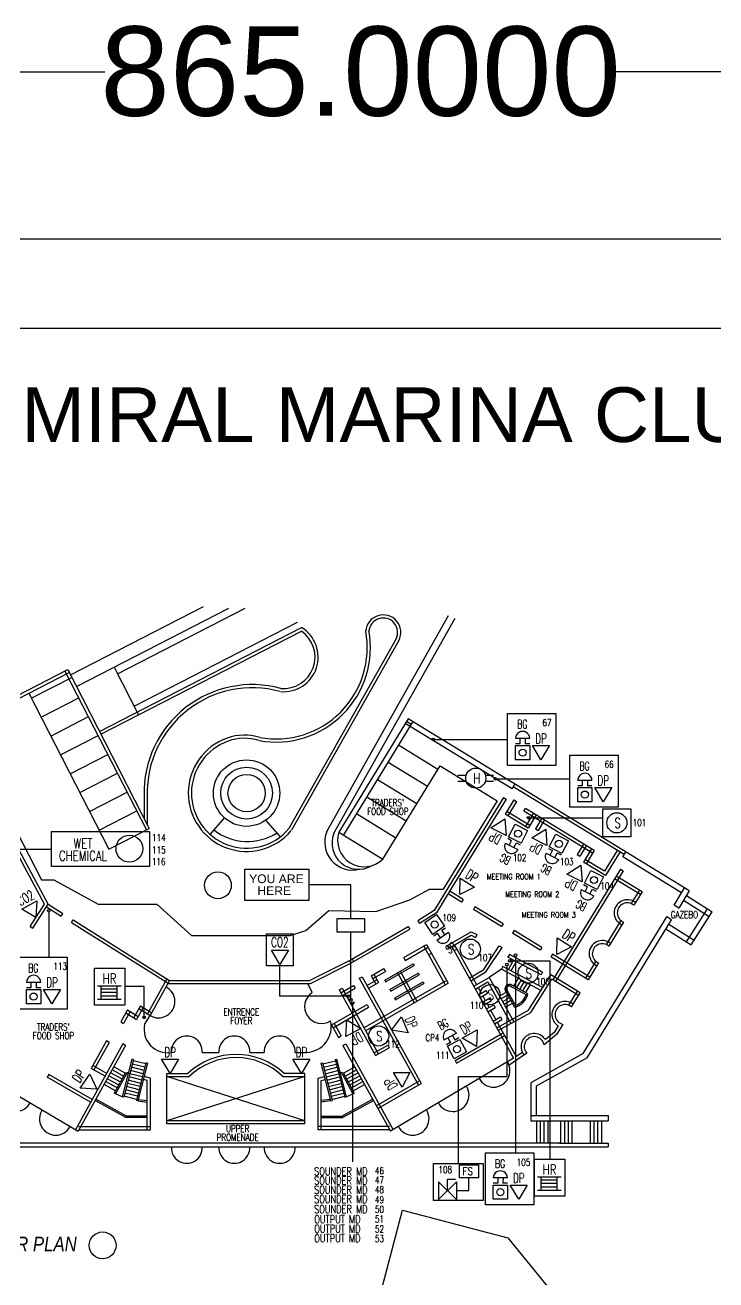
# Model space of a CAD drawing. Extents: x -2888 to 8486, y -2377 to 1555.
# Drawn here: x 6980.2 to 7134.9, y -17.3 to 263.6 of the extents above; entities that cross this region are included whole.
import ezdxf
from ezdxf.enums import TextEntityAlignment as Align

# ---------------------------------------------------------------- set-up
doc = ezdxf.new("R2010")
doc.units = 0
doc.layers.get('0').update_dxf_attribs({"linetype": 'CONTINUOUS'})
doc.layers.get('DEFPOINTS').update_dxf_attribs({"linetype": 'CONTINUOUS'})
for name, color, linetype in [('BUILD', 8, 'CONTINUOUS'), ('FAPOINT', 1, 'CONTINUOUS'), ('FF_GRID_LINE', 8, 'CONTINUOUS'), ('MIMIC_SIZE', 7, 'CONTINUOUS'), ('NAMA_TEMPAT', 6, 'CONTINUOUS'), ('TEXT', 8, 'CONTINUOUS'), ('TXT4', 8, 'CONTINUOUS'), ('Z-VIEWPORT', 7, 'CONTINUOUS')]:
    doc.layers.add(name, color=color, linetype=linetype)
doc.styles.add('ARIAL', font='arial.ttf')
doc.styles.add('ARIAL_NARROW_ITALIC', font='ARIALNI.TTF')
doc.styles.add('BADAI', font='romans.shx', dxfattribs={"width": 0.65})
doc.styles.add('PLOT02__REVB$0$NARROW', font='SIMPLEX', dxfattribs={"width": 0.75})
doc.styles.add('ROMANS', font='ROMANS.SHX', dxfattribs={"width": 0.8})
doc.styles.get("Standard").update_dxf_attribs({"font": 'arial.ttf'})
doc.dimstyles.get("Standard").update_dxf_attribs({"dimtxt": 0.18, "dimasz": 0.18, "dimexe": 0.18, "dimexo": 0.0625, "dimgap": 0.09, "dimtad": 0, "dimtih": 1, "dimtoh": 1, "dimzin": 0, "dimcen": 0.09, "dimazin": 3, "dimtfac": 1, "dimtofl": 0, "dimtmove": 0, "dimatfit": 3})

# ---------------------------------------------------------------- blocks, each defined once
blk = doc.blocks.new('D-433-1_MIMIC_SIZE_900_X_1')
at = {"layer": 'MIMIC_SIZE'}
for points in [[(3.62, 53.07), (868.62, 53.07), (868.62, 478.07), (3.62, 478.07)], [(23.62, 73.07), (848.62, 73.07), (848.62, 458.07), (23.62, 458.07)]]:
    blk.add_lwpolyline(points, close=True, dxfattribs=at)
blk = doc.blocks.new('*D64')
at = {"layer": 'DEFPOINTS', "color": 0}
for p in [(7487.73, 253.12), (6622.73, 215.68), (7487.73, 215.68)]:
    blk.add_point(p, dxfattribs=at)
at = {"layer": 'MIMIC_SIZE', "color": 0}
for p, q in [((6622.73, 215.75), (6622.73, 253.3)), ((6622.91, 253.12), (6998.11, 253.12)), ((7487.55, 253.12), (7112.36, 253.12)), ((7487.73, 215.75), (7487.73, 253.3))]:
    blk.add_line(p, q, dxfattribs=at)
for points in [[(6622.91, 253.15), (6622.91, 253.09), (6622.73, 253.12)], [(7487.55, 253.09), (7487.55, 253.15), (7487.73, 253.12)]]:
    blk.add_solid(points, dxfattribs=at)
blk.add_text('865.0000', height=20, dxfattribs=at).set_placement((6997.07, 243.29))

msp = doc.modelspace()

# ---------------------------------------------------------------- linework, layer by layer
at = {"color": 1}
for p, q in [((7093.184, 103.92), (7090.003, 103.923)), ((7090.997, 103.922), (7090.996, 102.729)), ((7092.19, 103.921), (7092.189, 102.728)), ((7089.998, 99.151), (7090.001, 102.332)), ((7090.996, 102.729), (7090.001, 102.73)), ((7090.001, 102.332), (7093.182, 102.329)), ((7093.183, 102.727), (7092.189, 102.728)), ((7093.182, 102.329), (7093.179, 99.147)), ((7093.795, 102.327), (7097.613, 102.337)), ((7095.7, 99.151), (7093.795, 102.327)), ((7097.613, 102.337), (7095.7, 99.151)), ((7103.931, 89.779), (7103.935, 92.96)), ((7104.929, 93.357), (7103.935, 93.358)), ((7103.935, 92.96), (7107.116, 92.957)), ((7107.118, 94.548), (7103.936, 94.551)), ((7104.93, 94.55), (7104.929, 93.357)), ((7106.124, 94.549), (7106.122, 93.355)), ((7107.116, 93.354), (7106.122, 93.355)), ((7107.116, 92.957), (7107.113, 89.775)), ((7107.729, 92.955), (7111.546, 92.965)), ((7109.634, 89.779), (7107.729, 92.955)), ((7111.546, 92.965), (7109.634, 89.779)), ((7084.494, 83.949), (7087.652, 85.908)), ((7087.652, 85.908), (7087.894, 82.212)), ((7088.437, 81.931), (7089.896, 84.758)), ((7087.894, 82.212), (7084.494, 83.949)), ((7088.255, 81.577), (7089.139, 81.122)), ((7091.265, 80.472), (7088.437, 81.931)), ((7092.723, 83.3), (7091.265, 80.472)), ((7093.631, 81.678), (7096.789, 83.637)), ((7097.03, 79.941), (7093.631, 81.678)), ((7096.789, 83.637), (7097.03, 79.941)), ((7097.574, 79.659), (7099.032, 82.487)), ((7087.708, 80.517), (7090.536, 79.059)), ((7088.592, 80.061), (7089.139, 81.122)), ((7089.652, 79.514), (7090.199, 80.575)), ((7090.199, 80.575), (7091.083, 80.119)), ((7097.392, 79.306), (7098.275, 78.85)), ((7100.402, 78.201), (7097.574, 79.659)), ((7097.729, 77.79), (7098.275, 78.85)), ((7101.86, 81.029), (7100.402, 78.201)), ((7096.845, 78.245), (7099.673, 76.787)), ((7098.789, 77.243), (7099.336, 78.303)), ((7099.336, 78.303), (7100.22, 77.847)), ((7101.501, 73.579), (7104.659, 75.538)), ((7104.901, 71.842), (7101.501, 73.579)), ((7104.659, 75.538), (7104.901, 71.842)), ((7105.445, 71.56), (7106.903, 74.388)), ((7077.526, 68.991), (7077.598, 72.694)), ((7080.838, 70.675), (7077.526, 68.991)), ((7077.598, 72.694), (7080.838, 70.675)), ((7105.262, 71.207), (7106.146, 70.751)), ((7108.272, 70.102), (7105.445, 71.56)), ((7105.599, 69.691), (7106.146, 70.751)), ((7109.73, 72.93), (7108.272, 70.102)), ((6979.484, 65.755), (6982.851, 67.553)), ((6982.851, 67.553), (6982.655, 63.842)), ((7104.715, 70.147), (7107.543, 68.688)), ((7106.659, 69.144), (7107.206, 70.204)), ((7107.206, 70.204), (7108.09, 69.749)), ((6982.655, 63.842), (6979.484, 65.755)), ((7071.499, 60.087), (7069.705, 62.714)), ((7074.126, 61.881), (7071.499, 60.087)), ((7072.332, 64.508), (7074.126, 61.881)), ((7071.723, 59.758), (7072.544, 60.319)), ((7072.396, 58.773), (7075.023, 60.567)), ((7073.217, 59.334), (7072.544, 60.319)), ((7073.529, 60.992), (7074.351, 61.553)), ((7074.202, 60.006), (7073.529, 60.992)), ((7099.227, 55.579), (7099.299, 59.282)), ((7099.299, 59.282), (7102.54, 57.263)), ((7035.375, 56.542), (7039.193, 56.552)), ((7037.28, 53.365), (7035.375, 56.542)), ((7039.193, 56.552), (7037.28, 53.365)), ((7102.54, 57.263), (7099.227, 55.579)), ((6980.534, 44.571), (6980.537, 47.752)), ((6981.532, 48.149), (6980.537, 48.15)), ((6980.537, 47.752), (6983.719, 47.749)), ((6983.72, 49.34), (6980.539, 49.343)), ((6981.533, 49.342), (6981.532, 48.149)), ((6982.726, 49.341), (6982.725, 48.148)), ((6983.719, 48.147), (6982.725, 48.148)), ((6983.719, 47.749), (6983.715, 44.567)), ((6984.331, 47.747), (6988.149, 47.757)), ((6986.236, 44.571), (6984.331, 47.747)), ((6988.149, 47.757), (6986.236, 44.571)), ((7052.027, 37.247), (7052.234, 40.958)), ((7052.234, 40.958), (7055.4, 39.036)), ((7062.271, 38.644), (7064.491, 41.609)), ((7064.491, 41.609), (7065.944, 38.078)), ((7055.4, 39.036), (7052.027, 37.247)), ((7065.944, 38.078), (7062.271, 38.644)), ((7076.782, 37.947), (7073.991, 36.42)), ((7074.754, 35.024), (7077.546, 36.551)), ((7074.863, 36.897), (7075.436, 35.85)), ((7075.91, 37.47), (7076.483, 36.423)), ((7077.355, 36.9), (7076.483, 36.423)), ((7077.546, 36.551), (7079.072, 33.76)), ((7078.084, 36.844), (7081.426, 38.689)), ((7081.281, 34.975), (7078.084, 36.844)), ((7081.426, 38.689), (7081.281, 34.975)), ((7075.436, 35.85), (7074.563, 35.373)), ((7076.281, 32.233), (7074.754, 35.024)), ((7010.764, 32.147), (7014.581, 32.157)), ((7012.669, 28.97), (7010.764, 32.147)), ((7014.581, 32.157), (7012.669, 28.97)), ((7040.163, 32.147), (7043.98, 32.157)), ((7042.068, 28.97), (7040.163, 32.147)), ((7043.98, 32.157), (7042.068, 28.97)), ((6992.562, 25.675), (6994.742, 28.81)), ((6994.742, 28.81), (6996.257, 25.416)), ((7062.662, 29.135), (7066.379, 29.144)), ((7064.643, 25.871), (7062.662, 29.135)), ((7066.379, 29.144), (7064.643, 25.871)), ((6996.257, 25.416), (6992.562, 25.675)), ((7072.792, 0.778), (7076.779, 4.698)), ((7076.779, 0.778), (7072.792, 4.678)), ((7072.792, 4.678), (7072.792, 0.778)), ((7074.781, 5.295), (7076.579, 5.295)), ((7074.781, 2.733), (7074.781, 5.295)), ((7076.779, 4.698), (7076.779, 0.778)), ((7079.569, 2.741), (7079.569, 5.558)), ((7085.016, 0.794), (7085.02, 3.975)), ((7086.014, 4.372), (7085.02, 4.373)), ((7085.02, 3.975), (7088.201, 3.972)), ((7088.203, 5.562), (7085.021, 5.566)), ((7086.015, 5.565), (7086.014, 4.372)), ((7087.208, 5.563), (7087.207, 4.37)), ((7088.201, 4.369), (7087.207, 4.37)), ((7088.201, 3.972), (7088.198, 0.79)), ((7088.814, 3.97), (7092.631, 3.98)), ((7090.719, 0.794), (7088.814, 3.97)), ((7092.631, 3.98), (7090.719, 0.794)), ((7076.779, 2.741), (7079.569, 2.741))]:
    msp.add_line(p, q, dxfattribs=at)
for points in [[(7088.243, 109.552), (7099.07, 109.552), (7099.07, 97.911), (7088.243, 97.911)], [(7102.176, 100.18), (7113.003, 100.18), (7113.003, 88.539), (7102.176, 88.539)], [(7109.557, 88.143), (7115.821, 88.143), (7115.821, 81.941), (7109.557, 81.941)], [(6978.779, 54.972), (6989.606, 54.972), (6989.606, 43.331), (6978.779, 43.331)], [(6995.729, 52.539), (7002.587, 52.539), (7002.587, 44.255), (6995.729, 44.255)], [(7071.633, 8.79), (7082.748, 8.79), (7082.748, 0.506), (7071.633, 0.506)], [(7077.441, 5.558), (7077.441, 8.504), (7081.696, 8.504), (7081.696, 5.558)], [(7083.261, 11.195), (7094.088, 11.195), (7094.088, -0.446), (7083.261, -0.446)], [(7094.227, 9.788), (7101.085, 9.788), (7101.085, 1.504), (7094.227, 1.504)]]:
    msp.add_lwpolyline(points, close=True, dxfattribs=at)
at = {"color": 1, "linetype": 'BYBLOCK'}
msp.add_lwpolyline([(7043.75, 67.638), (7029.443, 67.638), (7029.443, 74.65), (7043.75, 74.65)], close=True, dxfattribs=at)
for centre, radius in [((7071.575, 103.731), 0.299), ((7081.112, 95.055), 2.25), ((7085.508, 94.862), 0.299), ((7112.7, 85.043), 2.25), ((7092.889, 86.198), 0.299), ((7003.579, 79.26), 3), ((6985.511, 65.382), 0.299), ((7079.894, 56.77), 2.25), ((7088.1, 53.356), 0.299), ((7088.745, 54.172), 0.299), ((7089.993, 55.444), 0.299), ((7092.83, 51.389), 2.25), ((7084.307, 46.579), 2.25), ((7052.607, 46.281), 0.299), ((7053.161, 45.436), 0.299), ((7053.564, 44.717), 0.299), ((7006.868, 41.505), 0.299), ((7059.366, 37.341), 2.25), ((6997.581, -9.524), 3)]:
    msp.add_circle(centre, radius, dxfattribs=at)
at = {"color": 1}
for centre in [(7091.59, 100.74), (7105.524, 91.368), (7090.58, 82.615), (7099.717, 80.344), (7107.587, 72.245), (7071.915, 62.298), (6982.126, 46.16), (7076.913, 34.392), (7086.609, 2.383)]:
    msp.add_circle(centre, 0.795, dxfattribs=at)
for centre, start, end in [((7091.593, 103.921), 359.93967, 179.93967), ((7105.527, 94.549), 359.93967, 179.93967), ((7089.122, 79.788), 152.72076, 332.72076), ((7098.259, 77.516), 152.72076, 332.72076), ((7106.129, 69.417), 152.72076, 332.72076), ((7073.709, 59.67), 214.32335, 34.32335), ((6982.13, 49.341), 359.93967, 179.93967), ((7075.387, 37.183), 28.67954, 208.67954), ((7086.612, 5.564), 359.93967, 179.93967)]:
    msp.add_arc(centre, 1.591, start, end, dxfattribs=at)
at = {"layer": 'FAPOINT', "color": 1, "linetype": 'BYBLOCK'}
for p, q in [((6996.444, 48.532), (7001.702, 48.532)), ((6997.227, 45.561), (6997.227, 48.532)), ((6997.227, 47.922), (7000.852, 47.922)), ((7000.852, 45.561), (7000.852, 48.532)), ((6996.444, 45.561), (7001.702, 45.561)), ((6997.227, 47.156), (7000.852, 47.156)), ((6997.227, 46.328), (7000.852, 46.328)), ((7094.943, 5.781), (7100.201, 5.781)), ((7095.725, 2.811), (7095.725, 5.781)), ((7099.35, 2.811), (7099.35, 5.781)), ((7094.943, 2.811), (7100.201, 2.811)), ((7095.725, 5.172), (7099.35, 5.172)), ((7095.725, 4.406), (7099.35, 4.406)), ((7095.725, 3.577), (7099.35, 3.577))]:
    msp.add_line(p, q, dxfattribs=at)
at = {"layer": 'FF_GRID_LINE', "color": 1}
for p, q in [((7093.179, 99.147), (7089.998, 99.151)), ((7107.113, 89.775), (7103.931, 89.779)), ((7089.896, 84.758), (7092.723, 83.3)), ((7099.032, 82.487), (7101.86, 81.029)), ((7106.903, 74.388), (7109.73, 72.93)), ((7069.705, 62.714), (7072.332, 64.508)), ((6983.715, 44.567), (6980.534, 44.571)), ((7079.072, 33.76), (7076.281, 32.233)), ((7088.198, 0.79), (7085.016, 0.794))]:
    msp.add_line(p, q, dxfattribs=at)
at = {"layer": 'MIMIC_SIZE', "color": 0}
for p, q in [((6990.373, 118.178), (7020.135, 133.454)), ((6991.712, 115.571), (7025.85, 133.094)), ((7000.891, 118.418), (7029.483, 133.094)), ((7004.607, 111.178), (7041.188, 129.954)), ((7047.754, 83.127), (7074.977, 131.426)), ((7049.279, 82.57), (7076.502, 130.869)), ((6996.872, 105.518), (7042.11, 128.737)), ((6997.195, 104.888), (7042.07, 127.921)), ((7063.263, 126.191), (7039.262, 83.758)), ((7063.879, 125.843), (7039.878, 83.41)), ((6971.658, 110.026), (6989.783, 119.329)), ((6971.981, 109.396), (6990.106, 118.699)), ((6989.153, 119.006), (7007.391, 83.473)), ((6989.783, 119.329), (7008.021, 83.796)), ((7000.134, 119.894), (7005.617, 109.211)), ((6981.621, 112.923), (6990.683, 117.575)), ((6981.043, 114.047), (6998.958, 79.144)), ((6983.788, 108.701), (6992.221, 113.029)), ((6985.955, 104.478), (6994.388, 108.807)), ((7065.96, 108.34), (7050.444, 82.985)), ((7067.016, 107.693), (7051.5, 82.338)), ((7089.237, 92.643), (7065.313, 107.283)), ((7066.647, 107.089), (7065.59, 107.736)), ((7127.845, 70.469), (7065.96, 108.34)), ((6966.316, 106.488), (6983.873, 72.284)), ((6988.122, 100.256), (6996.555, 104.584)), ((7063.821, 102.471), (7072.642, 97.072)), ((6990.289, 96.034), (6998.722, 100.362)), ((7061.473, 98.634), (7070.294, 93.236)), ((6985.366, 66.836), (6969.177, 96.928)), ((6992.457, 91.811), (7000.89, 96.14)), ((7060.322, 76.94), (7073.108, 97.834)), ((7073.108, 97.834), (7085.902, 90.005)), ((7059.102, 94.76), (7067.923, 89.361)), ((7089.237, 92.643), (7089.884, 93.699)), ((7114.306, 77.924), (7089.514, 93.095)), ((6984.548, 66.863), (6971.477, 91.16)), ((6994.624, 87.589), (7003.057, 91.917)), ((7006.863, 91.181), (7006.863, 86.052)), ((7007.57, 91.198), (7007.57, 84.673)), ((7056.72, 90.868), (7065.542, 85.47)), ((7085.902, 90.005), (7073.785, 70.206)), ((7087.305, 90.711), (7075.186, 70.909)), ((7087.908, 90.342), (7075.79, 70.539)), ((7087.305, 90.711), (7087.908, 90.342)), ((7089.607, 90.171), (7087.66, 86.989)), ((7089.607, 90.171), (7090.211, 89.802)), ((6996.791, 83.367), (7005.224, 87.695)), ((7054.422, 87.113), (7063.244, 81.715)), ((7093.183, 84.439), (7088.029, 87.593)), ((7090.211, 89.802), (7088.264, 86.619)), ((7091.908, 87.674), (7092.277, 88.278)), ((7107.257, 78.281), (7091.908, 87.674)), ((7094.042, 87.198), (7092.21, 84.205)), ((7107.627, 78.885), (7092.277, 88.278)), ((7021.621, 82.462), (7024.876, 86.134)), ((7037.378, 81.946), (7034.123, 85.618)), ((7092.813, 83.835), (7087.66, 86.989)), ((7094.645, 86.829), (7092.813, 83.835)), ((7095.9, 86.061), (7094.458, 83.704)), ((7096.504, 85.691), (7095.062, 83.334)), ((6998.958, 79.144), (7008.021, 83.796)), ((7050.444, 82.985), (7060.322, 76.94)), ((7094.458, 83.704), (7095.062, 83.334)), ((7105.282, 80.32), (7103.839, 77.963)), ((7105.885, 79.95), (7104.443, 77.593)), ((7107.023, 79.254), (7105.191, 76.261)), ((7107.627, 78.885), (7105.795, 75.891)), ((7112.767, 78.866), (7109.912, 74.201)), ((7103.839, 77.963), (7104.443, 77.593)), ((7110.146, 73.228), (7105.191, 76.261)), ((7109.912, 74.201), (7105.561, 76.864)), ((7113.37, 78.497), (7110.146, 73.228)), ((7114.029, 77.471), (7114.676, 78.528)), ((7127.198, 69.412), (7114.029, 77.471)), ((7113.503, 74.679), (7098.346, 49.912)), ((7114.107, 74.31), (7098.95, 49.542)), ((7118.337, 69.61), (7112.563, 73.143)), ((7113.503, 74.679), (7114.107, 74.31)), ((6983.873, 72.284), (6986.677, 72.284)), ((6986.677, 72.284), (6996.567, 66.823)), ((7075.186, 70.909), (7071.826, 65.417)), ((7075.79, 70.539), (7072.343, 64.906)), ((7117.967, 69.006), (7112.194, 72.54)), ((7125.49, 66.62), (7127.845, 70.469)), ((7128.901, 69.822), (7127.845, 70.469)), ((7058.772, 65.215), (7066.37, 67.815)), ((7066.37, 67.815), (7070.728, 70.206)), ((7070.728, 70.206), (7073.785, 70.206)), ((7077.949, 67.277), (7074.926, 69.127)), ((7078.318, 67.881), (7075.295, 69.731)), ((7078.318, 67.881), (7077.949, 67.277)), ((7117.733, 69.98), (7115.889, 66.966)), ((7118.337, 69.61), (7116.493, 66.598)), ((7128.901, 69.822), (7126.546, 65.974)), ((7127.617, 67.723), (7133.359, 64.075)), ((7128.263, 68.779), (7134.023, 65.121)), ((6981.386, 61.815), (6984.548, 66.863)), ((6981.986, 61.439), (6985.366, 66.836)), ((6984.99, 66.236), (6988.291, 64.169)), ((6985.366, 66.836), (6988.667, 64.769)), ((6988.291, 64.169), (6988.667, 64.769)), ((6996.567, 66.823), (7009.711, 66.823)), ((7009.711, 66.823), (7017.454, 59.8)), ((7043.091, 60.971), (7048.231, 65.457)), ((7048.231, 65.457), (7058.772, 65.215)), ((7071.826, 65.417), (7068.126, 63.088)), ((7072.343, 64.906), (7068.503, 62.489)), ((7080.938, 66.278), (7080.569, 65.674)), ((7086.87, 61.818), (7080.569, 65.674)), ((7087.24, 62.422), (7080.938, 66.278)), ((7126.546, 65.974), (7125.49, 66.62)), ((7128.277, 58.385), (7132.977, 65.785)), ((7129.323, 57.721), (7134.023, 65.121)), ((6981.386, 61.815), (6981.986, 61.439)), ((6990.606, 62.719), (6990.981, 63.319)), ((6990.606, 62.719), (7012.376, 49.083)), ((6990.981, 63.319), (7012.579, 49.791)), ((7052.821, 54.259), (7065.962, 61.825)), ((7065.962, 61.825), (7066.339, 61.226)), ((7068.126, 63.088), (7068.503, 62.489)), ((7087.24, 62.422), (7086.87, 61.818)), ((7105.151, 33.384), (7123.897, 64.017)), ((7106.037, 32.459), (7124.953, 63.37)), ((7113.577, 63.189), (7110.297, 57.829)), ((7114.18, 62.818), (7110.902, 57.461)), ((7124.953, 63.37), (7123.897, 64.017)), ((7124.351, 62.347), (7129.987, 58.767)), ((7017.454, 59.8), (7039.577, 59.8)), ((7039.577, 59.8), (7043.091, 60.971)), ((7053.164, 53.64), (7066.339, 61.226)), ((7074.488, 57.452), (7080.097, 60.681)), ((7074.841, 56.838), (7080.118, 59.877)), ((7080.097, 60.681), (7081.386, 60.028)), ((7080.118, 59.877), (7081.066, 59.397)), ((7081.386, 60.028), (7081.066, 59.397)), ((7089.678, 60.929), (7089.309, 60.325)), ((7095.518, 56.525), (7089.309, 60.325)), ((7095.888, 57.129), (7089.678, 60.929)), ((7123.687, 61.301), (7129.323, 57.721)), ((7065, 54.886), (7070.106, 57.826)), ((7065.343, 54.267), (7070.459, 57.212)), ((7069.492, 57.472), (7074.292, 48.799)), ((7070.106, 57.826), (7074.906, 49.152)), ((7074.727, 57.603), (7075.02, 56.959)), ((7075.754, 57.364), (7089.586, 32.368)), ((7076.373, 57.706), (7081.287, 48.827)), ((7082.897, 52.192), (7086.382, 57.499)), ((7083.396, 51.662), (7087.018, 57.178)), ((7086.382, 57.499), (7087.018, 57.178)), ((7095.888, 57.129), (7095.518, 56.525)), ((7043.917, 49.791), (7052.821, 54.259)), ((7044.085, 49.083), (7053.138, 53.627)), ((7052.821, 54.259), (7053.164, 53.64)), ((7053.434, 54.612), (7053.777, 53.993)), ((7060.724, 49.817), (7067.093, 53.484)), ((7065, 54.886), (7065.343, 54.267)), ((7067.093, 53.484), (7067.299, 53.112)), ((7070.587, 55.495), (7071.119, 55.802)), ((7088.64, 55.589), (7088.306, 54.966)), ((7095.725, 50.992), (7088.306, 54.966)), ((7088.436, 52.231), (7089.545, 54.302)), ((7096.059, 51.616), (7088.64, 55.589)), ((7089.06, 51.897), (7090.169, 53.967)), ((7098.272, 55.67), (7097.903, 55.066)), ((7106.294, 49.931), (7097.903, 55.066)), ((7106.663, 50.535), (7098.272, 55.67)), ((7107.986, 54.052), (7105.69, 50.301)), ((7108.589, 53.681), (7106.294, 49.931)), ((7055.041, 50.247), (7055.654, 50.601)), ((7055.654, 50.601), (7068.887, 26.687)), ((7057.71, 50.789), (7060.522, 52.408)), ((7057.71, 50.789), (7058.724, 48.957)), ((7058.053, 50.17), (7060.876, 51.795)), ((7058.324, 51.142), (7059.338, 49.31)), ((7060.522, 52.408), (7060.876, 51.795)), ((7060.93, 49.445), (7067.299, 53.112)), ((7061.86, 47.764), (7068.229, 51.432)), ((7062.065, 47.393), (7068.435, 51.06)), ((7063.588, 51.466), (7067.294, 44.769)), ((7064.202, 51.819), (7067.907, 45.122)), ((7068.229, 51.432), (7068.435, 51.06)), ((7079.64, 50.316), (7082.897, 52.192)), ((7079.993, 49.703), (7083.396, 51.662)), ((7086.862, 52.271), (7084.092, 50.442)), ((7087.197, 52.895), (7086.862, 52.271)), ((7095.683, 47.547), (7086.862, 52.271)), ((7096.017, 48.171), (7087.197, 52.895)), ((7092.908, 43.15), (7097.879, 51.027)), ((7096.059, 51.616), (7095.725, 50.992)), ((7104.489, 46.982), (7097.879, 51.027)), ((7011.979, 50.167), (7007.619, 42.289)), ((7012.579, 49.791), (7008.22, 41.913)), ((7012.376, 49.083), (7044.085, 49.083)), ((7012.579, 49.791), (7043.917, 49.791)), ((7044.455, 47.045), (7043.483, 49.083)), ((7050.558, 47.667), (7051.172, 48.02)), ((7050.912, 47.027), (7053.724, 48.646)), ((7051.172, 48.02), (7059.316, 33.302)), ((7051.255, 46.408), (7054.077, 48.033)), ((7053.724, 48.646), (7054.077, 48.033)), ((7055.041, 50.247), (7068.274, 26.334)), ((7056.088, 39.134), (7074.406, 49.681)), ((7056.431, 38.515), (7074.906, 49.152)), ((7056.743, 48.633), (7058.995, 49.929)), ((7057.086, 48.013), (7059.338, 49.31)), ((7060.724, 49.817), (7060.93, 49.445)), ((7061.86, 47.764), (7062.065, 47.393)), ((7062.945, 45.802), (7069.315, 49.469)), ((7063.151, 45.431), (7069.52, 49.098)), ((7069.315, 49.469), (7069.52, 49.098)), ((7080.663, 48.468), (7084.092, 50.442)), ((7081.016, 47.855), (7083.821, 49.47)), ((7081.63, 48.208), (7082.339, 46.925)), ((7083.821, 49.47), (7088.982, 40.143)), ((7084.092, 50.442), (7089.6, 40.489)), ((7087.714, 48.278), (7090.151, 43.873)), ((7092.683, 46.422), (7088.243, 48.8)), ((7092.776, 46.774), (7088.934, 48.831)), ((7090.606, 50.266), (7089.576, 48.488)), ((7091.273, 49.909), (7090.242, 48.131)), ((7091.939, 49.552), (7090.908, 47.774)), ((7092.605, 49.195), (7091.574, 47.417)), ((7093.272, 48.838), (7092.241, 47.06)), ((7093.411, 42.62), (7098.105, 50.059)), ((7104.12, 46.379), (7098.105, 50.059)), ((7050.558, 47.667), (7058.702, 32.949)), ((7062.945, 45.802), (7063.151, 45.431)), ((7081.726, 46.572), (7083.37, 47.518)), ((7082.069, 45.952), (7083.712, 46.899)), ((7082.635, 44.929), (7084.279, 45.876)), ((7082.682, 46.306), (7083.248, 45.283)), ((7082.978, 44.31), (7084.621, 45.256)), ((7083.37, 47.518), (7083.712, 46.899)), ((7084.279, 45.876), (7084.621, 45.256)), ((7087.97, 47.126), (7086.424, 46.271)), ((7088.297, 46.493), (7086.751, 45.637)), ((7088.642, 45.869), (7087.096, 45.013)), ((7088.987, 45.245), (7087.441, 44.39)), ((7087.656, 47.651), (7089.8, 43.778)), ((7101.96, 44.204), (7103.886, 47.352)), ((7102.564, 43.836), (7104.489, 46.982)), ((7003.136, 43.172), (7001.659, 40.502)), ((7003.737, 42.796), (7002.259, 40.126)), ((7002.793, 42.552), (7005.167, 41.065)), ((7003.136, 43.172), (7005.51, 41.685)), ((7006.044, 44.111), (7004.566, 41.441)), ((7006.644, 43.735), (7005.167, 41.065)), ((7005.701, 43.491), (7008.22, 41.913)), ((7006.044, 44.111), (7008.563, 42.533)), ((7048.823, 39.81), (7056.788, 44.396)), ((7049.165, 39.191), (7057.131, 43.777)), ((7056.788, 44.396), (7057.131, 43.777)), ((7083.487, 43.389), (7085.131, 44.335)), ((7083.591, 44.663), (7084.101, 43.742)), ((7083.83, 42.769), (7085.474, 43.716)), ((7084.444, 43.123), (7085.593, 41.046)), ((7085.131, 44.335), (7085.474, 43.716)), ((7085.815, 39.182), (7092.908, 43.15)), ((7086.16, 38.565), (7093.411, 42.62)), ((7089.332, 44.622), (7087.786, 43.766)), ((7001.659, 40.502), (7002.259, 40.126)), ((7006.959, 39.928), (7008.207, 41.921)), ((7048.823, 39.81), (7050.378, 36.999)), ((7049.436, 40.163), (7050.992, 37.352)), ((7084.979, 40.693), (7086.623, 41.639)), ((7085.322, 40.073), (7086.966, 41.02)), ((7085.935, 40.426), (7090.176, 32.763)), ((7086.623, 41.639), (7086.966, 41.02)), ((7099.568, 39.612), (7098.647, 38.138)), ((7100.608, 39.942), (7099.186, 37.665)), ((7050.378, 36.999), (7050.992, 37.352)), ((7076.465, 31.867), (7087.083, 37.98)), ((7076.808, 31.248), (7087.582, 37.451)), ((7099.186, 37.665), (7096.402, 35.379)), ((7098.647, 38.138), (7096.692, 36.533)), ((7002.102, 35.553), (6991.482, 16.36)), ((7002.715, 35.199), (6992.09, 15.999)), ((6998.432, 36.242), (6995.021, 30.079)), ((6999.045, 35.889), (6995.643, 29.74)), ((6999.045, 35.889), (6998.432, 36.242)), ((7002.715, 35.199), (7002.102, 35.553)), ((7051.374, 35.199), (7051.988, 35.553)), ((7051.374, 35.199), (7061.999, 15.999)), ((7051.988, 35.553), (7062.608, 16.36)), ((7058.36, 33.568), (7061.392, 35.314)), ((7058.702, 32.949), (7061.735, 34.695)), ((7061.392, 35.314), (7061.735, 34.695)), ((6964.503, 32.368), (6992.09, 15.999)), ((7004.135, 32.139), (7001.981, 23.701)), ((7004.478, 32.051), (7002.324, 23.614)), ((7004.478, 32.051), (7004.135, 32.139)), ((7007.035, 30.352), (7004.227, 31.068)), ((7007.219, 31.076), (7004.412, 31.792)), ((7007.285, 31.334), (7005.132, 22.897)), ((7007.628, 31.247), (7005.475, 22.81)), ((7007.628, 31.247), (7007.285, 31.334)), ((7019.875, 33.661), (7023.619, 33.661)), ((7030.511, 33.661), (7033.766, 33.661)), ((7040.658, 33.661), (7043.251, 33.661)), ((7046.461, 31.247), (7046.804, 31.334)), ((7046.461, 31.247), (7048.614, 22.81)), ((7046.804, 31.334), (7048.957, 22.897)), ((7046.87, 31.076), (7049.678, 31.792)), ((7047.055, 30.352), (7049.862, 31.068)), ((7049.612, 32.051), (7049.955, 32.139)), ((7049.612, 32.051), (7051.765, 23.614)), ((7049.955, 32.139), (7052.108, 23.701)), ((7089.586, 32.368), (7061.999, 15.999)), ((7076.465, 31.867), (7076.808, 31.248)), ((7088.18, 31.534), (7088.568, 30.833)), ((7092.511, 33.477), (7088.568, 30.833)), ((7091.539, 33.677), (7090.176, 32.763)), ((7105.151, 33.384), (7093.403, 26.871)), ((7106.037, 32.459), (7094.642, 26.142)), ((6985.52, 28.723), (6985.166, 28.109)), ((6994.886, 22.513), (6985.177, 28.103)), ((6995.229, 23.132), (6985.52, 28.723)), ((6998.186, 28.351), (6995.021, 30.079)), ((6998.525, 28.972), (6995.361, 30.7)), ((7001.505, 27.059), (6998.961, 28.448)), ((7001.863, 27.715), (6999.32, 29.103)), ((7002.245, 28.357), (6999.702, 29.746)), ((7002.604, 29.013), (7000.06, 30.402)), ((7002.604, 29.013), (7000.166, 24.55)), ((7002.914, 28.843), (7000.477, 24.38)), ((7002.574, 29.029), (7003.39, 29.22)), ((7002.914, 28.843), (7003.73, 29.034)), ((7006.324, 27.456), (7003.516, 28.172)), ((7006.48, 28.18), (7003.672, 28.896)), ((7006.665, 28.904), (7003.857, 29.62)), ((7006.85, 29.628), (7004.042, 30.344)), ((7008.271, 27.932), (7006.87, 28.276)), ((7011.958, 17.67), (7011.958, 28.97)), ((7011.958, 28.97), (7016.687, 28.97)), ((7011.958, 28.262), (7016.969, 28.262)), ((7042.855, 28.262), (7011.958, 18.377)), ((7042.855, 18.377), (7011.958, 28.262)), ((7037.921, 28.262), (7042.855, 28.262)), ((7042.855, 28.97), (7038.204, 28.97)), ((7042.855, 17.67), (7042.855, 28.97)), ((7045.819, 27.932), (7047.219, 28.276)), ((7047.239, 29.628), (7050.047, 30.344)), ((7047.424, 28.904), (7050.232, 29.62)), ((7047.609, 28.18), (7050.417, 28.896)), ((7047.765, 27.456), (7050.573, 28.172)), ((7051.175, 28.843), (7050.359, 29.034)), ((7051.516, 29.029), (7050.7, 29.22)), ((7051.175, 28.843), (7053.612, 24.38)), ((7051.486, 29.013), (7054.029, 30.402)), ((7051.486, 29.013), (7053.923, 24.55)), ((7051.844, 28.357), (7054.387, 29.746)), ((7052.226, 27.715), (7054.77, 29.103)), ((7052.584, 27.059), (7055.128, 28.448)), ((7000.444, 25.084), (6997.901, 26.473)), ((7000.802, 25.74), (6998.259, 27.129)), ((7001.16, 26.396), (6998.617, 27.784)), ((7005.585, 24.56), (7002.777, 25.276)), ((7005.77, 25.284), (7002.962, 26)), ((7005.955, 26.008), (7003.147, 26.724)), ((7006.139, 26.732), (7003.332, 27.448)), ((7007.563, 27.377), (7006.695, 27.59)), ((7007.563, 16.35), (7007.563, 27.377)), ((7008.271, 16.35), (7008.271, 27.932)), ((7045.819, 16.35), (7045.819, 27.932)), ((7046.526, 27.377), (7047.394, 27.59)), ((7046.526, 16.35), (7046.526, 27.377)), ((7047.95, 26.732), (7050.758, 27.448)), ((7048.135, 26.008), (7050.942, 26.724)), ((7048.319, 25.284), (7051.127, 26)), ((7048.504, 24.56), (7051.312, 25.276)), ((7052.929, 26.396), (7055.472, 27.784)), ((7053.287, 25.74), (7055.83, 27.129)), ((7053.645, 25.084), (7056.189, 26.473)), ((7058.835, 21.716), (7068.544, 27.307)), ((7059.178, 21.097), (7068.887, 26.687)), ((7093.403, 26.871), (7093.403, 18.321)), ((7094.642, 26.142), (7094.642, 19.56)), ((7002.785, 19.069), (6995.898, 22.88)), ((7002.956, 19.379), (6996.069, 23.19)), ((7000.477, 24.38), (7000.166, 24.55)), ((7001.981, 23.701), (7000.477, 24.38)), ((7002.324, 23.614), (7001.981, 23.701)), ((7005.188, 23.119), (7002.381, 23.835)), ((7005.373, 23.843), (7002.565, 24.559)), ((7005.475, 22.81), (7005.132, 22.897)), ((7005.475, 22.81), (7007.563, 22.543)), ((7005.563, 23.155), (7007.608, 22.894)), ((7048.526, 23.155), (7046.482, 22.894)), ((7048.614, 22.81), (7046.526, 22.543)), ((7048.614, 22.81), (7048.957, 22.897)), ((7048.716, 23.843), (7051.524, 24.559)), ((7048.901, 23.119), (7051.709, 23.835)), ((7051.133, 19.379), (7058.02, 23.19)), ((7051.304, 19.069), (7058.191, 22.88)), ((7051.765, 23.614), (7052.108, 23.701)), ((7052.108, 23.701), (7053.612, 24.38)), ((7053.612, 24.38), (7053.923, 24.55)), ((6992.285, 17.058), (7008.271, 17.058)), ((7007.563, 19.423), (7002.785, 19.423)), ((7007.563, 19.069), (7002.785, 19.069)), ((7042.855, 18.377), (7011.958, 18.377)), ((7042.855, 17.67), (7011.958, 17.67)), ((7061.805, 17.058), (7045.819, 17.058)), ((7046.526, 19.423), (7051.304, 19.423)), ((7046.526, 19.069), (7051.304, 19.069)), ((7093.403, 19.56), (7110.75, 19.56)), ((7093.403, 18.321), (7110.75, 18.321)), ((7094.674, 18.321), (7094.674, 13.385)), ((7095.519, 18.321), (7095.519, 13.385)), ((7096.365, 18.321), (7096.365, 13.385)), ((7097.21, 18.321), (7097.21, 13.385)), ((7100.094, 18.321), (7100.094, 13.385)), ((7100.939, 18.321), (7100.939, 13.385)), ((7101.785, 18.321), (7101.785, 13.385)), ((7102.63, 18.321), (7102.63, 13.385)), ((7106.705, 18.321), (7106.705, 13.385)), ((7107.55, 18.321), (7107.55, 13.385)), ((7108.396, 18.321), (7108.396, 13.385)), ((7109.242, 18.321), (7109.242, 13.385)), ((7110.75, 19.56), (7110.75, 18.321)), ((6992.285, 16.35), (7008.271, 16.35)), ((7061.805, 16.35), (7045.819, 16.35)), ((7100.094, 13.385), (6946.598, 13.385)), ((6957.513, 12.501), (7110.75, 12.501)), ((7099.835, 13.385), (7110.75, 13.385)), ((7110.75, 13.385), (7110.75, 12.501)), ((7052.472, -48.256), (7064.707, -1.647)), ((7064.707, -1.647), (7088.273, -7.833)), ((7088.273, -7.833), (7104.699, -27.98))]:
    msp.add_line(p, q, dxfattribs=at)
at = {"layer": 'MIMIC_SIZE', "color": 1}
for p, q in [((7071.575, 103.731), (7088.243, 103.731)), ((7077.121, 95.738), (7078.968, 95.738)), ((7083.258, 95.732), (7085.105, 95.732)), ((7077.119, 94.378), (7078.966, 94.378)), ((7083.256, 94.371), (7085.103, 94.371)), ((7085.508, 94.862), (7102.176, 94.862)), ((7092.889, 86.198), (7109.557, 86.198)), ((6973.856, 79.184), (6986.103, 79.184)), ((7053.161, 71.144), (7043.75, 71.144)), ((7053.161, 63.659), (7053.161, 71.144)), ((6985.511, 65.083), (6985.511, 54.972)), ((7053.161, 45.436), (7053.161, 60.609)), ((7088.745, 54.172), (7097.656, 54.172)), ((7089.993, 55.145), (7089.993, 11.195)), ((7097.656, 54.172), (7097.656, 9.788)), ((7037.246, 46.281), (7037.246, 53.025)), ((7088.1, 53.057), (7088.1, 28.283)), ((7006.868, 48.397), (7002.587, 48.397)), ((7006.868, 41.505), (7006.868, 48.397)), ((7052.607, 46.281), (7037.246, 46.281)), ((7053.564, 9.202), (7053.564, 44.717)), ((7077.191, 28.283), (7077.191, 8.79)), ((7077.191, 28.283), (7088.1, 28.283))]:
    msp.add_line(p, q, dxfattribs=at)
at = {"layer": 'MIMIC_SIZE', "color": 0}
msp.add_lwpolyline([(6986.103, 83.124), (7008.085, 83.124), (7008.085, 75.244), (6986.103, 75.244)], close=True, dxfattribs=at)
at = {"layer": 'MIMIC_SIZE', "color": 1}
msp.add_lwpolyline([(7034.241, 60.19), (7040.251, 60.19), (7040.251, 53.025), (7034.241, 53.025)], close=True, dxfattribs=at)
at = {"layer": 'MIMIC_SIZE', "color": 0}
for radius in [7.438, 5.797, 4.166]:
    msp.add_circle((7029.81, 91.7), radius, dxfattribs=at)
for centre, radius, start, end in [((7060.4, 127.666), 3.929, 332.74486, 175.39282), ((7060.4, 127.666), 3.221, 332.74486, 175.39282), ((7036.395, 124.26), 21.138, 259.74293, 10.4957), ((7036.395, 124.26), 20.43, 259.74293, 10.4957), ((7038.105, 122.125), 7.731, 264.68505, 58.79492), ((7038.105, 122.125), 7.023, 264.68505, 55.62175), ((7031.085, 91.755), 24.229, 74.76022, 181.35659), ((7031.085, 91.755), 23.522, 74.76022, 181.35659), ((7029.81, 91.7), 13.053, 109.47622, 319.96233), ((7029.332, 93.189), 11.49, 72.65734, 109.70398), ((7029.332, 93.189), 10.782, 72.65734, 109.70398), ((7029.81, 91.7), 12.345, 109.47622, 319.96233), ((7030.016, 93.227), 12.345, 232.43395, 302.35549), ((7053.568, 80.752), 6.281, 157.78724, 284.0636), ((7054.818, 80.55), 5.897, 159.13238, 300.02563), ((7056.125, 81.176), 5.963, 162.34094, 314.72951), ((7115.039, 64.891), 2.951, 51.73388, 245.33658), ((7115.039, 64.891), 2.243, 49.5723, 247.49816), ((7109.447, 55.754), 2.951, 51.73388, 245.33658), ((7109.447, 55.754), 2.243, 49.5723, 247.49816), ((7010.099, 45.057), 3.662, 239.12448, 62.95893), ((7088.631, 47.878), 1.001, 48.68959, 228.68959), ((7088.631, 47.878), 0.647, 48.68959, 228.68959), ((7046.594, 43.922), 3.785, 124.40851, 302.5078), ((7088.955, 47.593), 3.908, 282.48576, 347.90603), ((7088.955, 47.593), 3.554, 286.70656, 343.65381), ((7101.109, 42.129), 2.951, 51.73388, 238.50827), ((7101.109, 42.129), 2.243, 49.5723, 257.09135), ((7012.145, 38.884), 5.29, 168.6103, 279.12603), ((7042.969, 39.455), 5.801, 272.786, 12.69802), ((7016.43, 33.873), 3.452, 356.48381, 183.51619), ((7027.065, 33.873), 3.452, 356.48381, 183.51619), ((7037.212, 33.873), 3.452, 356.48381, 183.51619), ((7094.2, 34.953), 2.951, 32.37094, 218.98915), ((7094.2, 34.953), 2.243, 10.94984, 221.15073), ((7027.445, 17.415), 15.788, 47.04457, 132.95543), ((7027.445, 17.415), 15.08, 45.99668, 134.00332), ((7085.104, 29.522), 3.651, 208.16843, 33.19666), ((6978.136, 24.093), 3.651, 146.80334, 331.83157), ((7075.954, 24.093), 3.651, 208.16843, 33.19666), ((6987.091, 18.78), 3.651, 146.80334, 331.83157), ((7066.999, 18.78), 3.651, 208.16843, 33.19666), ((7016.43, 12.289), 3.452, 176.48381, 3.51619), ((7027.065, 12.289), 3.452, 176.48381, 3.51619), ((7037.212, 12.289), 3.452, 176.48381, 3.51619)]:
    msp.add_arc(centre, radius, start, end, dxfattribs=at)
at = {"layer": 'NAMA_TEMPAT', "color": 1, "linetype": 'BYBLOCK'}
msp.add_lwpolyline([(7050.098, 60.609), (7050.098, 63.659), (7056.223, 63.659), (7056.223, 60.609)], close=True, dxfattribs=at)
msp.add_lwpolyline([(7050.098, 60.609), (7050.098, 63.659), (7056.223, 63.659), (7056.223, 60.609)], close=True, dxfattribs=at)
at = {"layer": 'Z-VIEWPORT', "color": 3, "linetype": 'BYBLOCK'}
msp.add_circle((7023.389, 71.072, 19.646), 3, dxfattribs=at)

# ---------------------------------------------------------------- block references
at = {"layer": 'MIMIC_SIZE', "color": 1}
msp.add_blockref('D-433-1_MIMIC_SIZE_900_X_1', (6619.11, -262.387), dxfattribs=at)

# ---------------------------------------------------------------- texts
at = {"color": 0, "linetype": 'BYBLOCK', "style": 'PLOT02__REVB$0$NARROW', "width": 0.75}
for s, p in [('67', (7096.034, 106.713)), ('66', (7109.967, 97.34)), ('101', (7116.252, 84.328)), ('114', (7008.665, 80.926)), ('115', (7008.665, 78.178)), ('116', (7008.614, 75.535)), ('102', (7089.416, 76.437)), ('103', (7099.971, 75.537)), ('104', (7109.023, 70.133)), ('109', (7073.654, 63.01)), ('113', (6986.57, 52.133)), ('107', (7081.719, 54.105)), ('106', (7094.654, 48.724)), ('110', (7079.816, 43.444)), ('112', (7061.067, 34.797)), ('111', (7072.196, 32.195)), ('105', (7090.293, 8.298)), ('46', (7058.55, 6.382)), ('47', (7058.55, 4.309)), ('108', (7072.771, 6.602)), ('48', (7058.55, 2.183)), ('49', (7058.55, -0.046)), ('50', (7058.55, -2.223)), ('51', (7058.55, -4.402)), ('52', (7058.55, -6.631)), ('53', (7058.55, -8.808))]:
    msp.add_text(s, height=1.5671, dxfattribs=at).set_placement(p)
at = {"color": 1, "linetype": 'BYBLOCK', "style": 'PLOT02__REVB$0$NARROW', "width": 0.75}
for s, height, p in [('H', 2.255, (7080.553, 93.885)), ('S', 2.255, (7112.142, 83.873)), ('S', 2.255, (7079.335, 55.6)), ('HR', 2.2387, (6997.593, 49.058)), ('S', 2.255, (7092.271, 50.22)), ('S', 2.255, (7083.749, 45.41)), ('S', 2.255, (7058.808, 36.172)), ('HR', 2.2387, (7096.092, 6.308))]:
    msp.add_text(s, height=height, dxfattribs=at).set_placement(p)
at = {"color": 0, "linetype": 'BYBLOCK', "style": 'PLOT02__REVB$0$NARROW', "width": 0.75}
for s, height, p in [("TRADERS'", 1.5671, (7061.42, 88.796)), ('FOOD SHOP', 1.5671, (7061.42, 86.862)), ('WET', 2.2387, (6993.183, 79.331)), ('CHEMICAL', 2.2387, (6993.183, 76.568)), ('MEETING ROOM 1', 1.25365, (7089.618, 72.393)), ('MEETING ROOM 2', 1.25365, (7093.765, 68.425)), ('MEETING ROOM 3', 1.25365, (7097.464, 63.834)), ('GAZEBO', 1.5671, (7127.814, 63.702)), ('ENTRENCE', 1.5671, (7028.636, 41.892)), ("TRADERS'", 1.5671, (6986.57, 38.574)), ('FOYER', 1.5671, (7028.636, 39.958)), ('FOOD SHOP', 1.5671, (6986.57, 36.64)), ('CP4', 1.5671, (7071.405, 36.187)), ('UPPER', 1.5671, (7027.823, 15.787)), ('PROMENADE', 1.5671, (7027.823, 13.853)), ('SOUNDER MD', 1.7909, (7050.907, 6.144)), ('SOUNDER MD', 1.7909, (7050.907, 4.078)), ('SOUNDER MD', 1.7909, (7050.907, 2.012)), ('SOUNDER MD', 1.7909, (7050.907, -0.054)), ('SOUNDER MD', 1.7909, (7050.907, -2.314)), ('OUTPUT MD', 1.7909, (7050.132, -4.574)), ('OUTPUT MD', 1.7909, (7050.132, -6.705)), ('OUTPUT MD', 1.7909, (7050.132, -8.835))]:
    msp.add_text(s, height=height, dxfattribs=at).set_placement(p, align=Align.CENTER)
at = {"color": 1}
for s, p in [('YOU ARE', (7030.383, 71.551)), ('HERE', (7032.231, 68.869))]:
    msp.add_text(s, height=1.9393, dxfattribs=at).set_placement(p)
at = {"color": 1, "style": 'ROMANS', "width": 0.85}
msp.add_text('FS', height=1.6959, dxfattribs=at).set_placement((7078.148, 6.224))
at = {"layer": 'BUILD', "color": 0, "linetype": 'BYBLOCK', "style": 'ARIAL_NARROW_ITALIC'}
msp.add_text('GROUND FLOOR PLAN ', height=3.28125, dxfattribs=at).set_placement((6950.24, -10.847))
at = {"layer": 'TEXT', "color": 1, "style": 'BADAI', "width": 0.65}
for s, height, p in [('BG', 1.9203, (7090.406, 106.163)), ('DP', 2.2157, (7094.428, 102.795)), ('BG', 1.9203, (7104.339, 96.791)), ('DP', 2.2157, (7108.361, 93.423)), ('CO2', 2.2157, (7035.297, 57.232)), ('BG', 1.9203, (6980.942, 51.583)), ('DP', 2.2157, (6984.964, 48.215)), ('DP', 2.2157, (7011.396, 32.615)), ('DP', 2.2157, (7040.795, 32.615)), ('BG', 1.9203, (7085.424, 7.806)), ('DP', 2.2157, (7089.446, 4.438))]:
    msp.add_text(s, height=height, dxfattribs=at).set_placement(p)
for s, height, rotation, p in [('DP', 2.2157, 152.78109, (7087.117, 82.086)), ('DP', 2.2157, 152.78109, (7096.254, 79.814)), ('BG', 1.9203, 152.78109, (7089.153, 77.251)), ('DP', 2.2157, 327.9226, (7078.574, 72.897)), ('BG', 1.9203, 152.78109, (7098.289, 74.979)), ('DP', 2.2157, 152.78109, (7104.124, 71.715)), ('CO2', 2.2157, 27.94653, (6979.092, 66.328)), ('BG', 1.9203, 152.78109, (7106.16, 66.88)), ('DP', 2.2157, 327.9226, (7100.275, 59.485)), ('BG', 1.9203, 214.38368, (7075.956, 58.49)), ('DP', 2.2157, 292.2105, (7065.164, 41.2)), ('BG', 1.9203, 28.73987, (7073.267, 38.578)), ('DP', 2.2157, 28.73987, (7078.413, 37.559)), ('DP', 2.2157, 207.78296, (7055.059, 38.327)), ('DP', 2.2157, 55.03028, (6992.409, 26.66)), ('DP', 2.2157, 121.10672, (7063.681, 26.131))]:
    msp.add_text(s, height=height, rotation=rotation, dxfattribs=at).set_placement(p)
at = {"layer": 'TXT4', "color": 0, "style": 'ARIAL'}
msp.add_text('ADMIRAL MARINA CLUB', height=12.23454, dxfattribs=at).set_placement((7054.394, 176.406), align=Align.MIDDLE)

# ---------------------------------------------------------------- dimensions: what is measured, and where the dimension line sits
at = {"layer": 'MIMIC_SIZE', "color": 1}
dim = msp.add_linear_dim(base=(7487.734, 253.121), p1=(6622.734, 215.684), p2=(7487.734, 215.684), text='{\\H111.11111x;<>}', dimstyle='STANDARD', dxfattribs=at)
dim.commit()
dim.dimension.update_dxf_attribs({"geometry": '*D64', "text_midpoint": (7055.234, 253.121)})

doc.saveas('drawing.dxf')
